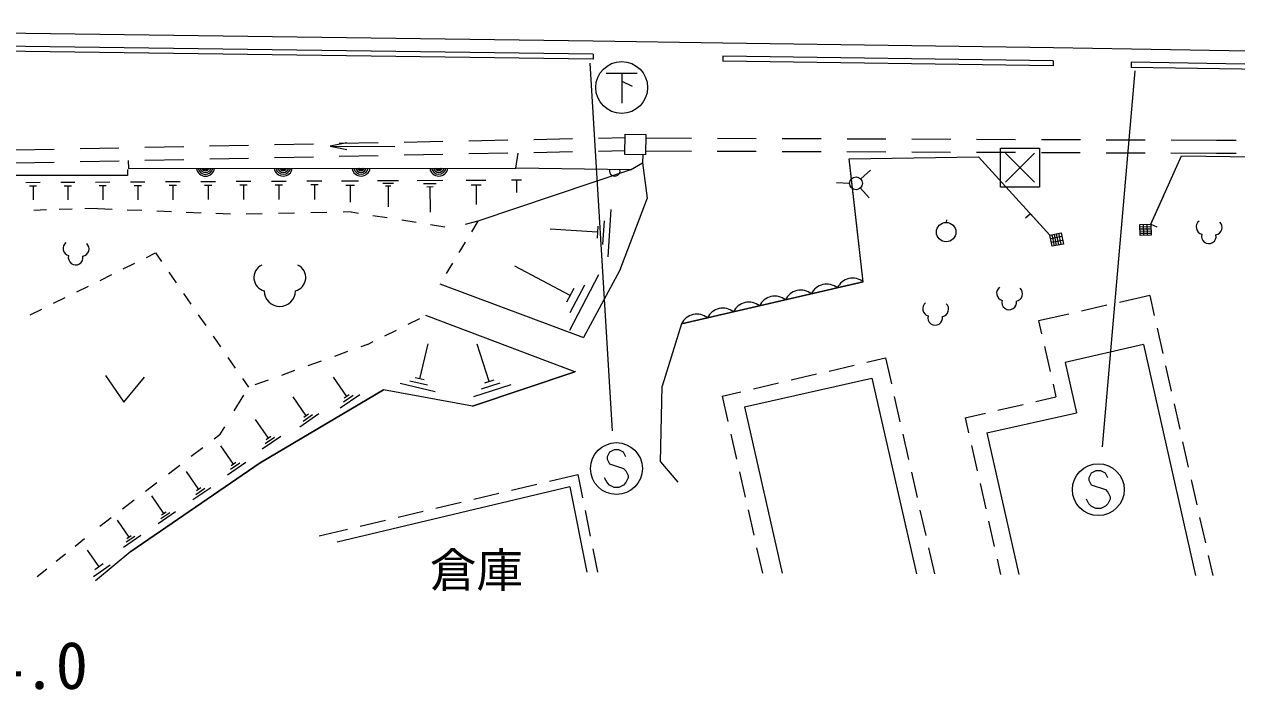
# Model space of a CAD drawing. Units: millimetres, scale not verified. Extents: x 40000 to 680000, y 20000 to 380000.
# Drawn here: x 328709 to 375478, y 257041 to 282814 of the extents above; entities that cross this region are included whole.
import ezdxf
from ezdxf.enums import TextEntityAlignment as Align

# ---------------------------------------------------------------- set-up
doc = ezdxf.new("R2010")
doc.units = ezdxf.units.MM
doc.header["$LTSCALE"] = 1000
for name, color, linetype, lineweight in [('M-BGD', 7, 'Continuous', 13), ('M-BGD-EXST', 7, 'Continuous', 13), ('M-BMK-OTRS', 5, 'Continuous', 13), ('M-BMK-ROW', 30, 'Continuous', 13), ('M-STR-HTXT', 7, 'Continuous', 13), ('M-STR-STRC', 7, 'Continuous', 13), ('M-STR-STRD', 7, 'Continuous', 13)]:
    doc.layers.add(name, color=color, linetype=linetype, lineweight=lineweight)
doc.styles.add('ＭＳ ゴシック', font='')
doc.styles.get('ＭＳ ゴシック').set_extended_font_data('MS Gothic')

msp = doc.modelspace()

# ---------------------------------------------------------------- linework, layer by layer
at = {"layer": 'M-BGD'}
for p, q in [((343360, 278266), (344859, 278297)), ((345859, 278317), (347359, 278348)), ((348359, 278368), (349858, 278398)), ((350858, 278419), (351881, 278439)), ((351881, 278439), (351885, 278439)), ((352687, 278425), (352696, 278425)), ((352696, 278425), (354446, 278418)), ((355446, 278414), (356946, 278408)), ((357946, 278404), (359446, 278398)), ((360446, 278394), (361946, 278388)), ((362946, 278384), (364446, 278379)), ((365446, 278375), (366946, 278369)), ((367946, 278365), (369446, 278359)), ((370446, 278355), (371946, 278349)), ((372946, 278345), (374696, 278338)), ((374696, 278338), (375452, 278334)), ((328363, 277962), (329862, 277992)), ((330862, 278013), (332362, 278043)), ((333362, 278063), (334861, 278094)), ((335861, 278114), (337361, 278145)), ((338361, 278165), (339860, 278195)), ((341156, 278234), (340506, 278108)), ((340506, 278108), (343006, 278095)), ((340506, 278108), (341155, 277975)), ((340860, 278216), (342360, 278246)), ((345861, 277817), (347361, 277848)), ((348360, 277868), (349860, 277898)), ((350860, 277919), (351882, 277939)), ((352681, 277925), (352691, 277925)), ((352691, 277925), (354442, 277918)), ((355442, 277914), (356942, 277908)), ((357942, 277904), (359442, 277898)), ((360442, 277894), (361942, 277888)), ((362942, 277885), (364442, 277879)), ((365442, 277875), (366942, 277869)), ((367942, 277865), (369442, 277859)), ((370442, 277855), (371942, 277849)), ((372942, 277845), (374693, 277838)), ((374693, 277838), (375450, 277834)), ((328365, 277462), (329864, 277492)), ((330864, 277513), (332364, 277543)), ((333363, 277563), (334863, 277594)), ((335863, 277614), (337363, 277645)), ((338362, 277665), (339862, 277695)), ((340862, 277716), (342362, 277746)), ((343361, 277766), (344861, 277797)), ((352091, 277198), (352560, 277457)), ((352570, 277785), (352560, 277457)), ((352560, 277457), (352741, 276098)), ((361073, 272863), (360533, 277613)), ((361073, 272863), (360556, 277410)), ((332692, 277203), (332697, 276978)), ((352091, 277198), (346211, 275208)), ((352091, 277198), (347673, 277255)), ((360977, 276839), (361346, 277176)), ((360977, 276839), (361346, 277176)), ((328774, 276708), (329318, 276711)), ((328911, 276573), (329183, 276574)), ((329047, 276573), (329050, 276030)), ((330116, 276715), (330663, 276718)), ((330253, 276579), (330527, 276580)), ((330390, 276579), (330393, 276032)), ((331461, 276722), (332012, 276725)), ((331600, 276585), (331875, 276586)), ((331737, 276585), (331740, 276034)), ((332810, 276729), (333365, 276732)), ((332950, 276591), (333227, 276592)), ((333089, 276591), (333091, 276037)), ((334163, 276736), (334722, 276739)), ((334304, 276597), (334583, 276598)), ((334443, 276597), (334446, 276039)), ((335520, 276743), (336083, 276746)), ((335661, 276603), (335943, 276604)), ((335802, 276603), (335805, 276041)), ((336881, 276750), (337447, 276753)), ((337023, 276609), (337306, 276610)), ((337165, 276610), (337168, 276043)), ((338245, 276757), (338815, 276760)), ((338388, 276615), (338674, 276616)), ((338531, 276616), (338534, 276045)), ((339613, 276764), (340188, 276767)), ((339758, 276621), (340045, 276622)), ((339901, 276622), (339904, 276048)), ((340941, 276771), (341608, 276774)), ((341109, 276605), (341442, 276606)), ((341275, 276606), (341279, 275939)), ((342333, 276778), (343150, 276782)), ((342538, 276677), (342946, 276679)), ((342641, 276575), (342845, 276576)), ((342743, 276576), (342747, 275759)), ((343867, 276786), (344849, 276791)), ((344113, 276664), (344604, 276667)), ((344237, 276542), (344482, 276544)), ((344359, 276543), (344365, 275561)), ((345761, 276796), (346518, 276799)), ((345951, 276607), (346330, 276609)), ((346141, 276608), (346145, 275851)), ((347500, 276805), (347894, 276807)), ((347697, 276806), (347700, 276312)), ((360043, 276704), (360543, 276682)), ((360043, 276704), (360543, 276682)), ((360961, 276486), (361298, 276117)), ((360961, 276486), (361298, 276117)), ((352741, 276098), (351674, 273297)), ((372163, 275090), (372650, 276177)), ((329569, 275643), (329078, 275628)), ((330551, 275672), (330060, 275657)), ((331533, 275701), (331042, 275686)), ((331533, 275701), (332104, 275678)), ((332675, 275654), (333246, 275631)), ((333817, 275607), (334388, 275584)), ((334959, 275561), (335529, 275538)), ((336100, 275514), (336671, 275491)), ((337891, 275498), (337268, 275485)), ((339137, 275523), (338514, 275511)), ((340384, 275548), (339761, 275536)), ((341320, 275567), (341007, 275561)), ((341320, 275567), (341599, 275523)), ((351338, 275665), (351214, 273839)), ((367520, 275500), (367335, 275331)), ((367520, 275500), (367335, 275331)), ((367520, 275500), (368271, 274676)), ((342156, 275434), (342712, 275346)), ((343268, 275257), (343825, 275169)), ((344381, 275080), (344937, 274992)), ((346211, 275208), (345712, 275078)), ((346211, 275208), (345966, 274805)), ((350835, 275012), (350804, 274555)), ((351079, 275224), (351016, 274311)), ((364287, 275163), (364291, 275262)), ((364287, 275163), (364291, 275262)), ((371741, 275079), (372163, 275090)), ((371741, 275079), (372163, 275090)), ((371753, 274657), (371741, 275079)), ((371753, 274657), (371741, 275079)), ((371743, 274994), (372165, 275006)), ((371743, 274994), (372165, 275006)), ((371893, 274661), (371882, 275083)), ((371893, 274661), (371882, 275083)), ((372034, 274665), (372022, 275086)), ((372034, 274665), (372022, 275086)), ((372163, 275090), (372391, 274988)), ((372163, 275090), (372174, 274668)), ((372163, 275090), (372391, 274988)), ((372163, 275090), (372174, 274668)), ((350819, 274783), (348993, 274908)), ((368271, 274676), (368706, 274760)), ((368271, 274676), (368706, 274760)), ((368356, 274241), (368271, 274676)), ((368356, 274241), (368271, 274676)), ((368734, 274615), (368299, 274531)), ((368734, 274615), (368299, 274531)), ((368443, 274258), (368358, 274693)), ((368443, 274258), (368358, 274693)), ((368530, 274275), (368445, 274710)), ((368530, 274275), (368445, 274710)), ((368617, 274291), (368532, 274726)), ((368617, 274291), (368532, 274726)), ((368704, 274308), (368619, 274743)), ((368704, 274308), (368619, 274743)), ((368706, 274760), (368791, 274325)), ((368706, 274760), (368791, 274325)), ((371746, 274910), (372168, 274921)), ((371746, 274910), (372168, 274921)), ((371748, 274826), (372170, 274837)), ((371748, 274826), (372170, 274837)), ((371750, 274741), (372172, 274753)), ((371750, 274741), (372172, 274753)), ((372174, 274668), (371753, 274657)), ((372174, 274668), (371753, 274657)), ((345721, 274401), (345476, 273998)), ((368763, 274470), (368328, 274386)), ((368763, 274470), (368328, 274386)), ((368791, 274325), (368356, 274241)), ((368791, 274325), (368356, 274241)), ((333426, 273810), (333775, 273982)), ((333775, 273982), (334001, 273654)), ((331632, 272924), (332081, 273146)), ((332529, 273367), (332977, 273588)), ((334285, 273243), (334570, 272832)), ((345230, 273595), (344985, 273191)), ((349767, 272346), (347626, 273470)), ((350864, 273135), (349740, 270994)), ((351674, 273297), (350285, 270715)), ((330736, 272482), (331184, 272703)), ((344740, 272788), (350285, 270715)), ((350315, 272740), (349753, 271670)), ((354065, 271246), (361073, 272863)), ((361073, 272863), (354065, 271246)), ((354065, 271246), (361073, 272863)), ((361073, 272863), (354065, 271246)), ((329839, 272039), (330287, 272260)), ((334854, 272420), (335138, 272009)), ((349907, 272613), (349626, 272078)), ((372121, 272342), (370952, 272074)), ((372121, 272342), (372295, 271571)), ((328942, 271596), (329391, 271817)), ((370464, 271962), (369490, 271738)), ((335422, 271598), (335707, 271186)), ((343523, 271231), (343973, 271454)), ((349947, 269398), (344193, 271563)), ((369002, 271626), (367833, 271357)), ((367833, 271357), (367946, 270865)), ((342623, 270785), (343073, 271008)), ((354065, 271246), (353314, 268840)), ((354065, 271246), (353314, 268840)), ((372404, 271083), (372623, 270107)), ((335991, 270775), (336275, 270364)), ((341948, 270450), (341692, 270358)), ((341948, 270450), (342173, 270562)), ((343962, 269123), (344286, 270469)), ((346639, 269019), (346184, 270460)), ((368058, 270378), (368281, 269403)), ((371877, 270446), (368856, 269748)), ((371877, 270446), (368856, 269748)), ((371877, 270446), (373888, 261534)), ((371877, 270446), (373888, 261534)), ((336559, 269952), (336844, 269541)), ((341181, 270175), (340670, 269991)), ((361214, 269768), (361928, 269936)), ((361928, 269936), (362156, 268932)), ((339138, 269442), (338627, 269258)), ((340159, 269808), (339649, 269625)), ((346004, 268069), (349947, 269398)), ((349947, 269398), (349446, 269586)), ((349929, 269381), (349966, 269415)), ((359753, 269425), (360727, 269654)), ((368856, 269748), (369293, 267813)), ((368856, 269748), (369293, 267813)), ((372733, 269619), (372952, 268643)), ((331842, 269258), (332546, 268225)), ((332546, 268225), (333341, 269190)), ((337128, 269130), (337354, 268802)), ((338116, 269075), (337606, 268892)), ((341146, 268442), (340632, 269194)), ((344555, 268624), (343208, 268948)), ((344259, 268873), (343585, 269035)), ((344131, 269082), (343794, 269163)), ((347056, 268953), (346335, 268725)), ((346819, 269076), (346459, 268962)), ((356485, 268036), (361408, 269151)), ((356485, 268036), (361408, 269151)), ((356833, 268739), (357807, 268968)), ((358293, 269082), (359267, 269311)), ((361408, 269151), (363120, 261592)), ((361408, 269151), (363120, 261592)), ((336808, 267886), (337174, 268499)), ((337813, 265874), (342560, 268703)), ((341650, 268512), (340899, 267997)), ((341398, 268477), (341023, 268220)), ((341240, 268507), (341052, 268378)), ((347473, 268886), (346032, 268431)), ((353247, 265916), (353314, 268840)), ((353247, 265916), (353314, 268840)), ((355632, 268457), (356346, 268625)), ((355632, 268457), (355853, 267479)), ((368393, 268916), (368506, 268424)), ((339583, 267698), (339079, 268434)), ((356485, 268036), (357938, 261621)), ((356485, 268036), (357938, 261621)), ((362266, 268444), (362487, 267469)), ((366268, 267910), (367243, 268134)), ((367730, 268246), (368506, 268424)), ((373062, 268156), (373281, 267180)), ((338125, 266830), (337631, 267552)), ((340077, 267766), (339341, 267261)), ((339830, 267732), (339462, 267480)), ((339675, 267761), (339491, 267635)), ((365005, 267620), (365781, 267798)), ((365005, 267620), (365136, 267036)), ((365841, 267034), (369293, 267813)), ((365841, 267034), (369293, 267813)), ((336258, 266964), (336442, 267272)), ((336258, 266964), (336035, 266793)), ((338610, 266897), (337888, 266403)), ((338367, 266864), (338007, 266617)), ((338216, 266892), (338035, 266769)), ((355964, 266991), (356185, 266016)), ((362597, 266981), (362818, 266006)), ((365841, 267034), (367074, 261571)), ((365841, 267034), (367074, 261571)), ((373391, 266692), (373610, 265716)), ((335593, 266456), (335152, 266119)), ((336782, 265829), (336298, 266535)), ((365246, 266549), (365465, 265573)), ((332820, 262451), (337813, 265874)), ((334710, 265782), (334269, 265445)), ((337256, 265894), (336549, 265410)), ((337019, 265861), (336666, 265619)), ((336870, 265889), (336694, 265768)), ((353247, 265916), (353919, 265136)), ((353247, 265916), (353919, 265136)), ((335440, 264856), (334966, 265549)), ((348964, 265168), (350061, 265429)), ((350061, 265429), (350245, 264524)), ((356295, 265528), (356516, 264553)), ((362929, 265519), (363150, 264543)), ((373719, 265229), (373939, 264253)), ((333827, 265108), (333386, 264771)), ((335904, 264920), (335212, 264446)), ((335672, 264888), (335326, 264651)), ((335526, 264916), (335353, 264797)), ((349760, 264954), (340776, 262823)), ((347505, 264821), (348478, 265052)), ((349760, 264954), (350404, 261662)), ((365575, 265085), (365794, 264109)), ((332944, 264434), (332503, 264096)), ((334093, 263923), (333629, 264601)), ((344586, 264127), (345559, 264359)), ((346045, 264474), (347018, 264705)), ((334548, 263985), (333870, 263521)), ((334320, 263954), (333981, 263722)), ((334178, 263981), (334008, 263865)), ((343127, 263780), (344100, 264012)), ((350345, 264034), (350544, 263054)), ((356627, 264065), (356848, 263090)), ((363260, 264056), (363481, 263080)), ((332061, 263759), (331620, 263422)), ((332754, 263008), (332300, 263671)), ((340084, 263057), (341181, 263318)), ((341667, 263433), (342640, 263665)), ((365904, 263622), (366123, 262646)), ((374048, 263765), (374268, 262789)), ((330669, 262666), (331034, 262960)), ((333200, 263069), (332536, 262615)), ((332977, 263038), (332645, 262811)), ((332837, 263064), (332671, 262951)), ((331593, 261865), (331148, 262514)), ((332820, 262451), (331455, 261326)), ((350643, 262564), (350827, 261659)), ((356958, 262602), (357179, 261625)), ((363592, 262593), (363819, 261589)), ((329939, 262078), (330304, 262372)), ((332029, 261925), (331379, 261480)), ((331755, 261976), (331430, 261753)), ((366232, 262158), (366364, 261575)), ((374377, 262302), (374551, 261530)), ((329208, 261491), (329574, 261784))]:
    msp.add_line(p, q, dxfattribs=at)
msp.add_lwpolyline([(351887, 278573), (352689, 278562), (352678, 277768), (351877, 277779)], close=True, dxfattribs=at)
for points in [[(332721, 277547), (332725, 277245), (347673, 277255), (347758, 277841)], [(360533, 277613), (365523, 277689), (368271, 274676)], [(372163, 275090), (373347, 277733), (385509, 277568)], [(332697, 276978), (323280, 276971), (320759, 276947), (311863, 276948)], [(349947, 269398), (346004, 268069), (342560, 268703), (337813, 265874), (332820, 262451), (331455, 261326)]]:
    msp.add_lwpolyline(points, dxfattribs=at)
for centre, radius in [((360792, 276670), 250), ((360792, 276670), 250), ((364270, 274788), 375), ((364270, 274788), 375)]:
    msp.add_circle(centre, radius, dxfattribs=at)
for centre, radius, start, end in [((335699, 277301), 354, 188.8342, 351.2394), ((335699, 277301), 283, 191.0582, 349.0153), ((335699, 277301), 212, 194.8045, 345.269), ((335699, 277301), 142, 202.5163, 337.5573), ((335699, 277301), 100, 212.8339, 327.2396), ((338699, 277303), 354, 188.8342, 351.2394), ((338699, 277303), 283, 191.0582, 349.0153), ((338699, 277303), 212, 194.8045, 345.269), ((338699, 277303), 142, 202.5163, 337.5573), ((338699, 277303), 100, 212.8339, 327.2396), ((341699, 277305), 354, 188.8342, 351.2394), ((341699, 277305), 283, 191.0582, 349.0153), ((341699, 277305), 212, 194.8045, 345.269), ((341699, 277305), 142, 202.5163, 337.5573), ((341699, 277305), 100, 212.8339, 327.2396), ((344699, 277307), 354, 188.8342, 351.2394), ((344699, 277307), 283, 191.0582, 349.0153), ((344699, 277307), 212, 194.8045, 345.269), ((344699, 277307), 142, 202.5163, 337.5573), ((344699, 277307), 100, 212.8339, 327.2396), ((351485, 277155), 207, 167.8843, 12.0904), ((374202, 274985), 288, 128.0005, 254.8718), ((374202, 274985), 288, 128.0005, 254.8718), ((374627, 274966), 288, 279.9296, 46.7977), ((374627, 274966), 288, 279.9296, 46.7977), ((374399, 274627), 283, 163.7144, 11.0854), ((374399, 274627), 283, 163.7144, 11.0854), ((330496, 274159), 288, 128.0005, 254.8718), ((330920, 274140), 288, 279.9296, 46.7977), ((330692, 273801), 283, 163.7144, 11.0854), ((338103, 273034), 536, 116.087, 255.3342), ((339032, 273034), 536, 284.6658, 63.913), ((359662, 272124), 653, 51.0858, 154.8934), ((359662, 272124), 653, 51.0858, 154.8934), ((360663, 272355), 653, 51.0862, 154.8926), ((360663, 272355), 653, 51.0862, 154.8926), ((338567, 272516), 600, 180, 0), ((357660, 271662), 653, 51.0858, 154.8934), ((357660, 271662), 653, 51.0858, 154.8934), ((358661, 271893), 653, 51.0851, 154.8937), ((358661, 271893), 653, 51.0851, 154.8937), ((366503, 272430), 288, 128.0005, 254.8718), ((366503, 272430), 288, 128.0005, 254.8718), ((366927, 272411), 288, 279.9296, 46.7977), ((366927, 272411), 288, 279.9296, 46.7977), ((355657, 271200), 653, 51.0858, 154.8934), ((355657, 271200), 653, 51.0858, 154.8934), ((356658, 271431), 653, 51.0851, 154.8937), ((356658, 271431), 653, 51.0851, 154.8937), ((363652, 271834), 288, 128.0009, 254.8714), ((363652, 271834), 288, 128.0009, 254.8714), ((364077, 271814), 288, 279.93, 46.7973), ((364077, 271814), 288, 279.93, 46.7973), ((366699, 272073), 283, 163.7144, 11.0854), ((366699, 272073), 283, 163.7144, 11.0854), ((354656, 270969), 653, 51.0853, 154.8933), ((354656, 270969), 653, 51.0853, 154.8933), ((363848, 271476), 283, 163.7144, 11.0854), ((363848, 271476), 283, 163.7144, 11.0854)]:
    msp.add_arc(centre, radius, start, end, dxfattribs=at)
at = {"layer": 'M-BGD-EXST'}
for p, q in [((351154, 280922), (352354, 280922)), ((351754, 280922), (351754, 279772)), ((351754, 280622), (352154, 280422))]:
    msp.add_line(p, q, dxfattribs=at)
msp.add_circle((351754, 280372), 1000, dxfattribs=at)
at = {"layer": 'M-BMK-OTRS'}
msp.add_lwpolyline([(412107, 280954), (390244, 281531), (371414, 281848), (368411, 281902), (355659, 282082), (350659, 282160), (328768, 282457), (298998, 282705), (269224, 282796), (266194, 282814), (244934, 282810), (240918, 282797), (222090, 282727), (214113, 282659), (189200, 282461)], dxfattribs=at)
at = {"layer": 'M-BMK-ROW'}
for p, q in [((366368, 276525), (366368, 278025)), ((366368, 278025), (367868, 278025)), ((366555, 277837), (367680, 276712)), ((367680, 277837), (366555, 276712)), ((367868, 278025), (367868, 276525)), ((367868, 276525), (366368, 276525))]:
    msp.add_line(p, q, dxfattribs=at)
at = {"layer": 'M-STR-STRC'}
for p, q in [((350527, 281307), (351383, 267122)), ((371541, 281020), (370282, 266502)), ((351279, 266297), (351188, 266115)), ((351461, 266387), (351279, 266297)), ((351642, 266387), (351461, 266387)), ((351824, 266297), (351642, 266387)), ((351915, 266115), (351824, 266297)), ((351188, 266115), (351188, 266024)), ((351188, 266024), (351279, 265842)), ((351279, 265842), (351824, 265660)), ((351824, 265660), (351915, 265569)), ((351188, 265115), (351097, 265297)), ((351915, 265569), (352006, 265387)), ((352006, 265297), (351915, 265115)), ((352006, 265387), (352006, 265297)), ((369866, 265481), (369775, 265299)), ((369775, 265299), (369775, 265208)), ((369775, 265208), (369866, 265027)), ((370048, 265572), (369866, 265481)), ((370230, 265572), (370048, 265572)), ((370411, 265481), (370230, 265572)), ((370502, 265299), (370411, 265481)), ((351279, 265024), (351188, 265115)), ((351461, 264933), (351279, 265024)), ((351642, 264933), (351461, 264933)), ((351824, 265024), (351642, 264933)), ((351915, 265115), (351824, 265024)), ((369866, 265027), (370411, 264845)), ((370411, 264845), (370502, 264754)), ((370502, 264754), (370593, 264572)), ((369775, 264299), (369684, 264481)), ((369866, 264208), (369775, 264299)), ((370502, 264299), (370411, 264208)), ((370593, 264481), (370502, 264299)), ((370593, 264572), (370593, 264481)), ((370048, 264117), (369866, 264208)), ((370230, 264117), (370048, 264117)), ((370411, 264208), (370230, 264117))]:
    msp.add_line(p, q, dxfattribs=at)
for centre in [(351552, 265660), (370139, 264845)]:
    msp.add_circle(centre, 1000, dxfattribs=at)
at = {"layer": 'M-STR-STRD'}
for p, q in [((350652, 281660), (350649, 281460)), ((355652, 281582), (355649, 281382)), ((368403, 281402), (355652, 281582)), ((368399, 281202), (355649, 281382)), ((368403, 281402), (368399, 281202)), ((371405, 281348), (371401, 281148)), ((387188, 280882), (371401, 281148)), ((387191, 281082), (371405, 281348))]:
    msp.add_line(p, q, dxfattribs=at)
for points in [[(350649, 281460), (328760, 281757), (298994, 282005), (269222, 282096)], [(350652, 281660), (328763, 281957), (298995, 282205), (269223, 282296)]]:
    msp.add_lwpolyline(points, dxfattribs=at)

# ---------------------------------------------------------------- texts
at = {"layer": 'M-BGD', "style": 'ＭＳ ゴシック'}
msp.add_text('倉庫', height=1320, dxfattribs=at).set_placement((344352, 260686), align=Align.BOTTOM_LEFT)
at = {"layer": 'M-STR-HTXT', "style": 'ＭＳ ゴシック'}
msp.add_text('ガードレール L=4.0', height=1833, dxfattribs=at).set_placement((319927, 256599), align=Align.BOTTOM_CENTER)

doc.saveas('drawing.dxf')
